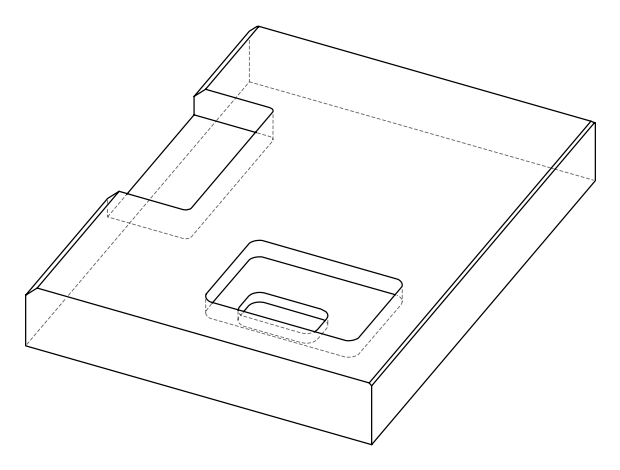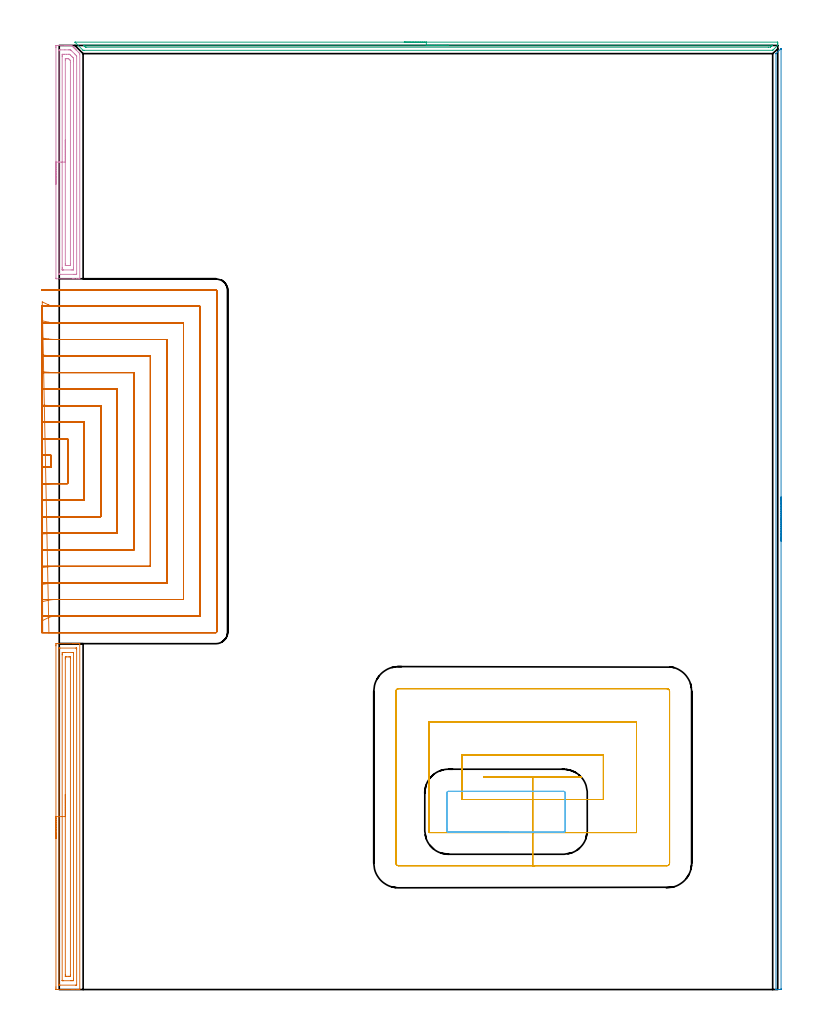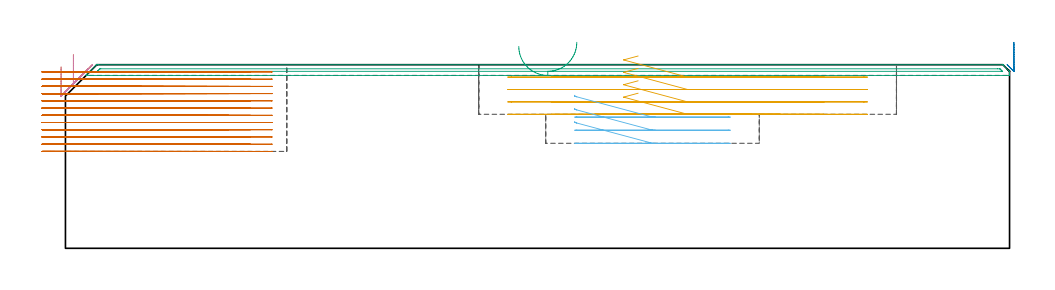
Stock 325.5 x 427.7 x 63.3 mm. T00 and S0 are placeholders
(PLAN: 7 operations, 2 tool changes, 110.5 min)
(1 AREA_MILL | FG_CHAMFER_SURFACE | UGT0205_001 | 5.27 min | 9497 mm3)
(2 AREA_MILL_1 | FG_CHAMFER_SURFACE_1 | UGT0205_001 | 3.56 min | 1128 mm3)
(3 AREA_MILL_2 | FG_CHAMFER_SURFACE_2 | UGT0205_001 | 5.21 min | 2187 mm3)
(4 AREA_MILL_3 | FG_CHAMFER_SURFACE_3 | UGT0205_001 | 3.61 min | 6492 mm3)
(5 MILL_RECTANGULAR_POCKET | POCKET_RECTANGULAR_STRAIGHT | UGT0201_104 | Follow Part, ap 5, ae 75% | 8.41 min | 244947 mm3)
(6 MILL_RECTANGULAR_POCKET_1 | POCKET_RECTANGULAR_STRAIGHT_1 | UGT0201_104 | Follow Part, ap 5, ae 75% | 1.22 min | 27362 mm3)
(7 MILL_SLOT | SLOT_PARTIAL_RECTANGULAR | NXT0201_013 | Follow Part, ap 2.5, ae 75% | 83.23 min | 376066 mm3)
(TOOL UGT0205_001 | Chamfer Mill 20 x 3 x 45 deg. | D20 FL50 Z2)
(TOOL UGT0201_104 | End Mill 20 mm | D20 FL22 Z2)
(TOOL NXT0201_013 | ENDMILL 10mm | D10 FL30 Z4)
(OP 1 AREA_MILL)
G17 G21 G94 G90
T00 M6
G54
G17 G0 G90 X-1.5 Y68.35 S1061 M3
G43 Z73.3 H0
Z62.5
G94 G1 Y68.388 Z61.628 F250.
Y68.502 Z60.764
Y68.691 Z59.912
Y68.953 Z59.08
Y69.287 Z58.274
Y69.69 Z57.5
Y70.158 Z56.764
Y70.69 Z56.072
Y71.279 Z55.429
Y71.922 Z54.84
Y72.614 Z54.308
Y73.35 Z53.84
Y74.124 Z53.437
Y74.93 Z53.103
Y75.762 Z52.841
Y76.614 Z52.652
Y77.478 Z52.538
Y78.35 Z52.5
Y155.715
X-1.499 Y156.08 Z52.501
X-1.494 Y156.603 Z52.503
X-1.492 Y156.692 Z52.506
X-0.976 Y156.696 Z53.021
X-0.362 Y156.7 Z53.636
X6.116 Z60.111
X6.66 Z60.657
X7.003 Z60.999
X7.547 Z61.543
X7.89 Z61.885
X8.575 Z62.575
X8.895 Z62.895
X9.27 Y156.693 Z63.261
X9.297 Y156.69 Z63.288
X9.3 Y156.527 Z63.3
Y0.173
X9.297 Y0.01 Z63.288
X9.27 Y0.008 Z63.262
X8.895 Y0. Z62.895
X8.575 Z62.575
X7.89 Z61.885
X6.66 Z60.657
X6.116 Z60.111
X5.502 Z59.497
X-0.976 Y0.001 Z53.021
X-1.209 Y0.003 Z52.789
X-1.492 Y0.008 Z52.506
X-1.495 Y0.097 Z52.503
X-1.499 Y0.62 Z52.501
X-1.5 Y1.147 Z52.5
Y78.35
X-0.086 Z53.914
X-0.085 Y154.516 Z53.915
X-0.084 Y154.627 Z53.916
X-0.081 Y154.681 Z53.919
X-0.08 Y154.687 Z53.92
X-0.063 Y154.691 Z53.937
X-0.01 Y154.695 Z53.99
X0.394 Y154.7 Z54.394
X7.487 Z61.487
X7.746 Y154.697 Z61.746
X7.855 Y154.693 Z61.855
X7.874 Y154.69 Z61.874
X7.879 Y154.678 Z61.879
X7.882 Y154.626 Z61.882
X7.884 Y154.517 Z61.884
X7.886 Y154.298 Z61.886
X7.885 Y2.184 Z61.885
X7.884 Y2.073 Z61.884
X7.881 Y2.019 Z61.881
X7.88 Y2.013 Z61.88
X7.862 Y2.009 Z61.862
X7.809 Y2.005 Z61.809
X7.406 Y2.001 Z61.406
X0.313 Y2. Z54.313
X0.054 Y2.003 Z54.054
X-0.055 Y2.007 Z53.945
X-0.074 Y2.009 Z53.926
X-0.079 Y2.022 Z53.921
X-0.082 Y2.074 Z53.918
X-0.084 Y2.183 Z53.916
X-0.086 Y2.402 Z53.914
Y78.35
X1.328 Z55.328
X1.329 Y151.613 Z55.329
X1.33 Y151.97 Z55.33
X1.333 Y152.507 Z55.333
X1.335 Y152.676 Z55.335
X1.499 Y152.692 Z55.499
X1.683 Y152.696 Z55.683
X2.378 Y152.7 Z56.378
X2.57 Z56.57
X5.925 Z59.925
X6.116 Y152.699 Z60.116
X6.308 Y152.695 Z60.308
X6.435 Y152.69 Z60.435
X6.466 Y152.685 Z60.466
X6.467 Y152.668 Z60.467
X6.469 Y152.626 Z60.469
X6.471 Y152.507 Z60.471
Y5.087
X6.47 Y4.73 Z60.47
X6.466 Y4.193 Z60.466
X6.464 Y4.024 Z60.464
X6.301 Y4.008 Z60.301
X6.116 Y4.004 Z60.116
X5.421 Y4. Z59.421
X5.23 Z59.23
X1.875 Z55.875
X1.683 Y4.001 Z55.683
X1.492 Y4.005 Z55.492
X1.364 Y4.01 Z55.364
X1.334 Y4.015 Z55.334
X1.333 Y4.032 Z55.333
X1.331 Y4.074 Z55.331
X1.329 Y4.193 Z55.329
X1.328 Y78.35 Z55.328
X2.743 Z56.743
Y149.826
X2.747 Y150.541 Z56.747
X2.75 Y150.647 Z56.75
X2.758 Y150.69 Z56.758
X2.807 Y150.692 Z56.807
X3.023 Y150.696 Z57.023
X3.457 Y150.7 Z57.457
X4.343 Z58.343
X4.782 Y150.699 Z58.782
X4.992 Y150.697 Z58.992
X5.044 Y150.694 Z59.044
X5.052 Y150.69 Z59.052
X5.054 Y150.685 Z59.054
X5.056 Y150.664 Z59.056
X5.057 Y150.597 Z59.057
Y150.
Y6.874
X5.053 Y6.159 Z59.053
X5.05 Y6.053 Z59.05
X5.042 Y6.01 Z59.042
X4.993 Y6.008 Z58.993
X4.777 Y6.004 Z58.777
X4.343 Y6. Z58.343
X3.457 Z57.457
X3.017 Y6.001 Z57.017
X2.808 Y6.003 Z56.808
X2.756 Y6.006 Z56.756
X2.748 Y6.01 Z56.748
X2.746 Y6.015 Z56.746
X2.744 Y6.036 Z56.744
X2.743 Y6.103 Z56.743
Y6.7
Y78.35
Y79.222 Z56.781
Y80.086 Z56.895
Y80.938 Z57.083
Y81.77 Z57.346
Y82.576 Z57.68
Y83.35 Z58.082
Y84.086 Z58.551
Y84.778 Z59.082
Y85.421 Z59.672
Y86.01 Z60.315
Y86.542 Z61.007
Y87.01 Z61.743
Y87.413 Z62.516
Y87.747 Z63.322
Y88.009 Z64.154
Y88.198 Z65.006
Y88.312 Z65.871
Y88.35 Z66.743
G0 Z73.3
M5
M2
(OP 2 AREA_MILL_1)
G17 G21 G94 G90
T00 M6
G54
G17 G0 G90 X327. Y223.15 S1061 M3
G43 Z73.3 H0
Z71.
G94 G1 Y223.112 Z70.128 F250.
Y222.998 Z69.264
Y222.809 Z68.412
Y222.547 Z67.58
Y222.213 Z66.774
Y221.81 Z66.
Y221.342 Z65.264
Y220.81 Z64.572
Y220.221 Z63.929
Y219.578 Z63.34
Y218.886 Z62.809
Y218.15 Z62.34
Y217.376 Z61.937
Y216.57 Z61.603
Y215.738 Z61.341
Y214.886 Z61.152
Y214.022 Z61.038
Y213.15 Z61.
Y0.469
X326.998 Y0.167 Z61.002
X326.993 Y0.026 Z61.004
X326.991 Y0.004 Z61.005
X326.719 Y0. Z61.277
X326.175 Z61.821
X325.85 Z62.145
X324.91 Z63.09
X324.804 Y0.001 Z63.187
X324.792 Z63.2
X324.703 Y0.01 Z63.288
X324.7 Y0.167 Z63.3
Y423.901
X324.704 Y423.995 Z63.289
X324.736 Y424.035 Z63.259
X324.869 Y424.169 Z63.13
X326.87 Y426.172 Z61.126
X326.946 Y426.25 Z61.046
X326.991 Y426.283 Z61.
X326.993 Y426.274 Z60.998
X326.996 Y426.258 Z60.996
X326.999 Y426.205 Z60.999
Y426.133
X327. Y425.975 Z61.
Y213.15
Y212.278 Z61.038
Y211.414 Z61.152
Y210.562 Z61.341
Y209.73 Z61.603
Y208.924 Z61.937
Y208.15 Z62.34
Y207.414 Z62.809
Y206.722 Z63.34
Y206.079 Z63.929
Y205.49 Z64.572
Y204.958 Z65.264
Y204.49 Z66.
Y204.087 Z66.774
Y203.753 Z67.58
Y203.491 Z68.412
Y203.302 Z69.264
Y203.188 Z70.128
Y203.15 Z71.
G0 Z73.3
M5
M2
(OP 3 AREA_MILL_2)
G17 G21 G94 G90
T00 M6
G54
G17 G0 G90 X156.3 Y429.2 S1061 M3
G43 Z73.3 H0
Z69.6
G94 G1 X156.338 Z68.728 F250.
X156.452 Z67.863
X156.641 Z67.012
X156.903 Z66.18
X157.237 Z65.374
X157.64 Z64.6
X158.108 Z63.864
X158.64 Z63.172
X159.229 Z62.529
X159.872 Z61.94
X160.564 Z61.408
X161.3 Z60.94
X162.074 Z60.537
X162.88 Z60.203
X163.712 Z59.941
X164.564 Z59.752
X165.428 Z59.638
X166.3 Z59.6
X325.328
X325.421 Y429.196 Z59.603
X325.49 Y429.192 Z59.606
X325.5 Y428.883 Z59.917
Y428.476 Z60.323
X325.492 Y427.799 Z61.
X325.489 Y427.793 Z61.006
X325.328 Y427.628 Z61.171
X323.325 Y425.624 Z63.174
X323.228 Y425.53 Z63.265
X323.195 Y425.504 Z63.289
X323.094 Y425.5 Z63.3
X11.293
X10.8 Y425.507 Z63.293
X10.773 Y425.527 Z63.273
X7.272 Y429.027 Z59.771
X7.18 Y429.123 Z59.675
X7.116 Y429.191 Z59.606
X7.234 Y429.198 Z59.602
X7.272 Y429.2 Z59.6
X166.3
Y427.786 Z61.014
X322.64
X322.855 Y427.785 Z61.015
X322.963 Y427.783 Z61.017
X323.014 Y427.78 Z61.02
X323.017 Y427.778 Z61.022
X323.014 Y427.772 Z61.028
X322.623 Y427.374 Z61.426
X322.476 Y427.226 Z61.574
X322.201 Y426.952 Z61.848
X322.175 Y426.932 Z61.868
X322.168 Y426.928 Z61.872
X321.3 Y426.914 Z61.886
X12.179
X11.956 Y426.919 Z61.881
X11.85 Y426.921 Z61.879
X11.574 Y427.186 Z61.614
X11.293 Y427.459 Z61.341
X11.093 Y427.663 Z61.137
X11.033 Y427.728 Z61.072
X10.99 Y427.779 Z61.021
X11.3 Y427.786 Z61.014
X166.3
X167.172 Z61.052
X168.036 Z61.166
X168.888 Z61.355
X169.72 Z61.617
X170.526 Z61.951
X171.3 Z62.354
X172.036 Z62.823
X172.728 Z63.354
X173.371 Z63.943
X173.96 Z64.586
X174.492 Z65.278
X174.96 Z66.014
X175.363 Z66.788
X175.697 Z67.594
X175.959 Z68.426
X176.148 Z69.278
X176.262 Z70.143
X176.3 Z71.014
G0 Z73.3
M5
M2
(OP 4 AREA_MILL_3)
G17 G21 G94 G90
T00 M6
G54
G17 G0 G90 X-1.5 Y364.85 S1061 M3
G43 Z73.3 H0
Z62.5
G94 G1 Y364.888 Z61.628 F250.
Y365.002 Z60.764
Y365.191 Z59.912
Y365.453 Z59.08
Y365.787 Z58.274
Y366.19 Z57.5
Y366.658 Z56.764
Y367.19 Z56.072
Y367.779 Z55.429
Y368.422 Z54.84
Y369.114 Z54.308
Y369.85 Z53.84
Y370.624 Z53.437
Y371.43 Z53.103
Y372.262 Z52.841
Y373.114 Z52.652
Y373.978 Z52.538
Y374.85 Z52.5
Y426.722
X-1.499 Y427.088 Z52.501
X-1.494 Y427.609 Z52.504
X-1.491 Y427.692 Z52.506
X-0.976 Y427.7 Z53.02
X2.57 Z56.564
X3.127 Z57.124
X3.457 Z57.453
X4.014 Z58.01
X4.343 Z58.338
X5.179 Z59.178
X5.23 Z59.229
X5.593 Z59.591
X5.618 Y427.683 Z59.617
X5.836 Y427.464 Z59.836
X5.915 Y427.385 Z59.914
X6.117 Y427.185 Z60.113
X6.213 Y427.088 Z60.212
X6.315 Y426.985 Z60.315
X6.412 Y426.89 Z60.408
X6.51 Y426.79 Z60.51
X6.609 Y426.692 Z60.608
X6.708 Y426.594 Z60.704
X6.808 Y426.492 Z60.807
X6.902 Y426.398 Z60.902
X7.003 Y426.299 Z60.999
X7.106 Y426.195 Z61.105
X7.196 Y426.105 Z61.195
X7.299 Y426.003 Z61.295
X7.403 Y425.897 Z61.403
X7.489 Y425.811 Z61.489
X7.594 Y425.708 Z61.59
X7.701 Y425.599 Z61.7
X7.783 Y425.518 Z61.782
X7.89 Y425.412 Z61.886
X8.776 Y424.525 Z62.772
X8.892 Y424.409 Z62.89
X9.22 Y424.081 Z63.218
X9.234 Y424.066 Z63.231
X9.301 Y423.995 Z63.28
X9.3 Y423.516 Z63.3
Y322.166
X9.297 Y322.01 Z63.288
X9.272 Y322.008 Z63.263
X8.911 Y322. Z62.91
X8.549 Z62.548
X7.89 Z61.885
X6.674 Z60.671
X6.117 Z60.111
X-1.256 Y322.001 Z52.742
X-1.492 Y322.01 Z52.506
X-1.499 Y322.246 Z52.499
Y322.271
X-1.5 Y374.85 Z52.5
X-0.086 Z53.914
Y425.298
X-0.084 Y425.524 Z53.916
X-0.082 Y425.634 Z53.918
X-0.079 Y425.681 Z53.921
X0.006 Y425.69 Z54.006
X0.403 Y425.698 Z54.403
X2.57 Y425.7 Z56.57
X4.343 Z58.343
X4.835 Y425.699 Z58.835
X5.032 Y425.694 Z59.032
X5.129 Y425.69 Z59.129
X5.23 Y425.609 Z59.23
X5.546 Y425.302 Z59.546
X7.003 Y423.847 Z61.003
X7.333 Y423.516 Z61.333
X7.668 Y423.174 Z61.668
X7.879 Y422.955 Z61.879
X7.882 Y422.849 Z61.882
X7.886 Y422.627 Z61.886
Y324.402
X7.884 Y324.176 Z61.884
X7.882 Y324.065 Z61.882
X7.879 Y324.019 Z61.879
X7.794 Y324.01 Z61.794
X7.397 Y324.002 Z61.397
X7.003 Y324. Z61.003
X6.512 Z60.512
X0.305 Y324.001 Z54.305
X0.053 Y324.006 Z54.053
X-0.049 Y324.01 Z53.951
X-0.079 Y324.019 Z53.921
X-0.082 Y324.067 Z53.918
X-0.084 Y324.176 Z53.916
X-0.086 Y324.394 Z53.914
Y374.85
X1.328 Z55.328
X1.329 Y422.623 Z55.329
X1.33 Y422.979 Z55.33
X1.334 Y423.516 Z55.334
X1.336 Y423.685 Z55.336
X1.505 Y423.695 Z55.505
X1.683 Y423.698 Z55.683
X2.387 Y423.7 Z56.387
X3.274 Z57.274
X4.161 Z58.161
X4.343 Y423.698 Z58.343
X4.526 Y423.695 Z58.526
X4.648 Y423.69 Z58.648
X4.713 Y423.676 Z58.713
X4.746 Y423.646 Z58.746
X4.883 Y423.516 Z58.883
X5.23 Y423.171 Z59.23
X5.778 Y422.623 Z59.778
X6.117 Y422.281 Z60.117
X6.39 Y422.002 Z60.39
X6.456 Y421.933 Z60.456
X6.465 Y421.848 Z60.465
X6.467 Y421.73 Z60.467
X6.47 Y421.374 Z60.47
X6.471 Y420.837 Z60.471
X6.472 Y420.479 Z60.472
X6.471 Y327.077 Z60.471
X6.47 Y326.721 Z60.47
X6.466 Y326.184 Z60.466
X6.464 Y326.015 Z60.464
X6.295 Y326.005 Z60.295
X6.117 Y326.002 Z60.117
X5.413 Y326. Z59.413
X1.866 Z55.866
X1.683 Y326.001 Z55.683
X1.501 Y326.003 Z55.501
X1.379 Y326.007 Z55.379
X1.339 Y326.01 Z55.339
X1.335 Y326.025 Z55.335
X1.332 Y326.065 Z55.332
X1.33 Y326.184 Z55.33
X1.329 Y326.542 Z55.329
X1.328 Y327.077 Z55.328
Y374.85
X2.743 Z56.743
Y420.837
X2.745 Y421.554 Z56.745
X2.748 Y421.658 Z56.748
X2.749 Y421.682 Z56.749
X2.762 Y421.69 Z56.762
X2.814 Y421.693 Z56.814
X3.028 Y421.697 Z57.028
X3.457 Y421.7 Z57.457
X3.486 Z57.486
X3.915 Y421.697 Z57.915
X4.129 Y421.693 Z58.129
X4.234 Y421.69 Z58.234
X4.343 Y421.596 Z58.343
X4.726 Y421.22 Z58.726
X4.918 Y421.026 Z58.918
X5.013 Y420.926 Z59.013
X5.05 Y420.88 Z59.05
X5.057 Y419.944 Z59.057
Y328.863
X5.055 Y328.146 Z59.055
X5.052 Y328.042 Z59.052
X5.051 Y328.018 Z59.051
X5.038 Y328.01 Z59.038
X4.986 Y328.007 Z58.986
X4.772 Y328.003 Z58.772
X4.343 Y328. Z58.343
X3.457 Z57.457
X3.019 Y328.002 Z57.019
X2.815 Y328.005 Z56.815
X2.765 Y328.009 Z56.765
X2.749 Y328.013 Z56.749
X2.748 Y328.029 Z56.748
X2.745 Y328.096 Z56.745
X2.743 Y328.689 Z56.743
Y328.863
Y374.85
Y375.722 Z56.781
Y376.586 Z56.895
Y377.438 Z57.083
Y378.27 Z57.346
Y379.076 Z57.68
Y379.85 Z58.082
Y380.586 Z58.551
Y381.278 Z59.082
Y381.921 Z59.672
Y382.51 Z60.315
Y383.042 Z61.007
Y383.51 Z61.743
Y383.913 Z62.516
Y384.247 Z63.322
Y384.509 Z64.154
Y384.698 Z65.006
Y384.812 Z65.871
Y384.85 Z66.743
G0 Z73.3
M5
M2
(OP 5 MILL_RECTANGULAR_POCKET)
G17 G21 G94 G90
T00 M6
G54
G17 G0 G90 X197.451 Y96.3 S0 M3
G43 Z73.3 H0
Z66.3
G94 G1 X192.5 Z64.973 F250.
Y96.1 Z64.92
X214.5 Z59.025
X236.5 F500.
Y96.3
X192.5
Y96.1
X214.5
Y86.1
X246.5
Y106.3
X182.5
Y86.1
X214.5
Y71.1
X261.5
Y121.3
X167.5
Y71.1
X214.5
Y56.1
X275.3
G3 X276.5 Y57.3 R1.2
G1 Y135.1
G3 X275.3 Y136.3 R1.2
G1 X153.7
G3 X152.5 Y135.1 R1.2
G1 Y57.3
G3 X153.7 Y56.1 R1.2
G1 X214.5
X215.5
G0 X197.451 Y96.3 Z62.025
G1 X192.5 Z60.698 F250.
Y96.1 Z60.645
X214.5 Z54.75
X236.5 F500.
Y96.3
X192.5
Y96.1
X214.5
Y86.1
X246.5
Y106.3
X182.5
Y86.1
X214.5
Y71.1
X261.5
Y121.3
X167.5
Y71.1
X214.5
Y56.1
X275.3
G3 X276.5 Y57.3 R1.2
G1 Y135.1
G3 X275.3 Y136.3 R1.2
G1 X153.7
G3 X152.5 Y135.1 R1.2
G1 Y57.3
G3 X153.7 Y56.1 R1.2
G1 X214.5
X215.5
G0 X197.451 Y96.3 Z57.75
G1 X192.5 Z56.423 F250.
Y96.1 Z56.37
X214.5 Z50.475
X236.5 F500.
Y96.3
X192.5
Y96.1
X214.5
Y86.1
X246.5
Y106.3
X182.5
Y86.1
X214.5
Y71.1
X261.5
Y121.3
X167.5
Y71.1
X214.5
Y56.1
X275.3
G3 X276.5 Y57.3 R1.2
G1 Y135.1
G3 X275.3 Y136.3 R1.2
G1 X153.7
G3 X152.5 Y135.1 R1.2
G1 Y57.3
G3 X153.7 Y56.1 R1.2
G1 X214.5
X215.5
G0 X197.451 Y96.3 Z53.475
G1 X192.5 Z52.148 F250.
Y96.1 Z52.095
X214.5 Z46.2
X236.5 F500.
Y96.3
X192.5
Y96.1
X214.5
Y86.1
X246.5
Y106.3
X182.5
Y86.1
X214.5
Y71.1
X261.5
Y121.3
X167.5
Y71.1
X214.5
Y56.1
X275.3
G3 X276.5 Y57.3 R1.2
G1 Y135.1
G3 X275.3 Y136.3 R1.2
G1 X153.7
G3 X152.5 Y135.1 R1.2
G1 Y57.3
G3 X153.7 Y56.1 R1.2
G1 X214.5
X215.5
G0 Z73.3
M5
M2
(OP 6 MILL_RECTANGULAR_POCKET_1)
G17 G21 G94 G90
T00 M6
G54
G17 G0 G90 X175.6 Y72.85 S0 M3
G43 Z73.3 H0
Z52.75
G94 G1 Y72. Z52.522 F250.
Y71.916 Z52.5
X175.666 Y71.692 Z52.437
X175.801 Y71.501 Z52.375
X175.992 Y71.366 Z52.312
X176.216 Y71.3 Z52.249
X176.3 Z52.227
X202.4 Z45.233
X228.5 F500.
G3 X229.2 Y72. R0.7
G1 Y89.1
G3 X228.5 Y89.8 R0.7
G1 X176.3
G3 X175.6 Y89.1 R0.7
G1 Y72.
G3 X176.3 Y71.3 R0.7
G1 X202.4
X203.4
G0 X175.6 Y72.85 Z48.233
G1 Y72. Z48.006 F250.
Y71.916 Z47.983
X175.666 Y71.692 Z47.92
X175.801 Y71.501 Z47.858
X175.992 Y71.366 Z47.795
X176.216 Y71.3 Z47.733
X176.3 Z47.71
X202.4 Z40.717
X228.5 F500.
G3 X229.2 Y72. R0.7
G1 Y89.1
G3 X228.5 Y89.8 R0.7
G1 X176.3
G3 X175.6 Y89.1 R0.7
G1 Y72.
G3 X176.3 Y71.3 R0.7
G1 X202.4
X203.4
G0 X175.6 Y72.85 Z43.717
G1 Y72. Z43.489 F250.
Y71.916 Z43.466
X175.666 Y71.692 Z43.404
X175.801 Y71.501 Z43.341
X175.992 Y71.366 Z43.279
X176.216 Y71.3 Z43.216
X176.3 Z43.193
X202.4 Z36.2
X228.5 F500.
G3 X229.2 Y72. R0.7
G1 Y89.1
G3 X228.5 Y89.8 R0.7
G1 X176.3
G3 X175.6 Y89.1 R0.7
G1 Y72.
G3 X176.3 Y71.3 R0.7
G1 X202.4
X203.4
G0 Z73.3
M5
M2
(OP 7 MILL_SLOT)
G17 G21 G94 G90
T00 M6
G54
G17 G0 G90 X-7.997 Y236.494 S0 M3
G43 Z73.3 H0
Z60.808
G94 G1 X-5. Y236.627 F250.
G2 X-3.7 Y236.673 R75. F500.
G1 Y242.025
G2 X-5. Y242.071 R75.
G1 X-7.997 Y242.201 F250.
X-7.996 Y228.971
X-5. Y229.118
G2 X-1.681 Y229.2 R67.5 F500.
G1 X3.8
Y249.5
X-1.748
G2 X-5. Y249.578 R67.5
G1 X-7.997 Y249.723 F250.
X-7.995 Y221.442
X-5. Y221.608
G2 X-1.681 Y221.7 R60. F500.
G1 X11.3
Y257.
X-1.748
G2 X-5. Y257.088 R60.
G1 X-7.996 Y257.251 F250.
X-7.994 Y213.905
X-5. Y214.095
G2 X-1.681 Y214.2 R52.5 F500.
G1 X18.8
Y264.5
X-1.748
G2 X-5. Y264.601 R52.5
G1 X-7.994 Y264.787 F250.
X-7.992 Y206.356
X-5. Y206.577
G2 X-1.681 Y206.7 R45. F500.
G1 X26.3
Y272.
X-1.748
G2 X-5. Y272.118 R45.
G1 X-7.992 Y272.334 F250.
X-7.988 Y198.787
X-5. Y199.053
G2 X-1.681 Y199.2 R37.5 F500.
G1 X33.8
Y279.5
X-1.748
G2 X-5. Y279.641 R37.5
G1 X-7.989 Y279.901 F250.
X-7.982 Y191.184
X-5. Y191.516
G2 X-1.681 Y191.7 R30. F500.
G1 X41.3
Y287.
X-1.748
G2 X-5. Y287.177 R30.
G1 X-7.982 Y287.502 F250.
X-7.967 Y183.511
X-5. Y183.954
G2 X-1.681 Y184.2 R22.5 F500.
G1 X48.8
Y294.5
X-1.748
G2 X-5. Y294.736 R22.5
G1 X-7.969 Y295.17 F250.
X-7.926 Y175.664
X-5. Y176.328
G2 X-1.681 Y176.7 R15. F500.
G1 X56.3
Y302.
X-1.748
G2 X-5. Y302.357 R15.
G1 X-7.929 Y303.007 F250.
X-7.69 Y167.098
X-5. Y168.426
G2 X-1.681 Y169.2 R7.5 F500.
G1 X63.8
Y309.5
X-1.748
G2 X-5. Y310.241 R7.5
G1 X-7.703 Y311.542 F250.
X-4.681 Y161.7 F500.
X-1.681 F250.
X71. F500.
G3 X71.3 Y162. R0.3
G1 Y316.7
G3 X71. Y317. R0.3
G1 X-1.748
X-4.748 F250.
G0 Z73.3
X-8. Y236.678
Z58.317
G1 X-5. Y236.698
G2 X-4.495 Y236.7 R75. F500.
G1 X-3.7
Y242.
X-4.499
G2 X-5. Y242.002 R75.
G1 X-8. Y242.022 F250.
Y229.176
X-5. Y229.198
G2 X-4.495 Y229.2 R67.5 F500.
G1 X3.8
Y249.5
X-4.499
G2 X-5. Y249.502 R67.5
G1 X-8. Y249.524 F250.
Y221.673
X-5. Y221.698
G2 X-4.495 Y221.7 R60. F500.
G1 X11.3
Y257.
X-4.499
G2 X-5. Y257.002 R60.
G1 X-8. Y257.027 F250.
Y214.169
X-5. Y214.198
G2 X-4.495 Y214.2 R52.5 F500.
G1 X18.8
Y264.5
X-4.499
G2 X-5. Y264.502 R52.5
G1 X-8. Y264.531 F250.
Y206.664
X-5. Y206.697
G2 X-4.495 Y206.7 R45. F500.
G1 X26.3
Y272.
X-4.499
G2 X-5. Y272.003 R45.
G1 X-8. Y272.036 F250.
Y199.156
X-5. Y199.197
G2 X-4.495 Y199.2 R37.5 F500.
G1 X33.8
Y279.5
X-4.499
G2 X-5. Y279.503 R37.5
G1 X-8. Y279.543 F250.
Y191.645
X-5. Y191.696
G2 X-4.495 Y191.7 R30. F500.
G1 X41.3
Y287.
X-4.499
G2 X-5. Y287.004 R30.
G1 X-8. Y287.054 F250.
X-7.999 Y184.127
X-5. Y184.194
G2 X-4.495 Y184.2 R22.5 F500.
G1 X48.8
Y294.5
X-4.499
G2 X-5. Y294.506 R22.5
G1 X-7.999 Y294.572 F250.
X-7.998 Y176.591
X-5. Y176.692
G2 X-4.495 Y176.7 R15. F500.
G1 X56.3
Y302.
X-4.499
G2 X-5. Y302.008 R15.
G1 X-7.998 Y302.109 F250.
X-7.993 Y168.981
X-5. Y169.183
G2 X-4.495 Y169.2 R7.5 F500.
G1 X63.8
Y309.5
X-4.499
G2 X-5. Y309.517 R7.5
G1 X-7.993 Y309.717 F250.
X-7.495 Y161.7
X-4.495
X71. F500.
G3 X71.3 Y162. R0.3
G1 Y316.7
G3 X71. Y317. R0.3
G1 X-4.499
X-7.499 F250.
G0 X-8. Y236.7 Z55.825
G1 X-5.
X-3.7 F500.
Y242.
X-5.
X-8. F250.
Y229.2
X-5.
X3.8 F500.
Y249.5
X-5.
X-8. F250.
Y221.7
X-5.
X11.3 F500.
Y257.
X-5.
X-8. F250.
Y214.2
X-5.
X18.8 F500.
Y264.5
X-5.
X-8. F250.
Y206.7
X-5.
X26.3 F500.
Y272.
X-5.
X-8. F250.
Y199.2
X-5.
X33.8 F500.
Y279.5
X-5.
X-8. F250.
Y191.7
X-5.
X41.3 F500.
Y287.
X-5.
X-8. F250.
Y184.2
X-5.
X48.8 F500.
Y294.5
X-5.
X-8. F250.
Y176.7
X-5.
X56.3 F500.
Y302.
X-5.
X-8. F250.
Y169.2
X-5.
X63.8 F500.
Y309.5
X-5.
X-8. F250.
Y161.7
X-5.
X71. F500.
G3 X71.3 Y162. R0.3
G1 Y316.7
G3 X71. Y317. R0.3
G1 X-5.
X-8. F250.
G0 Y236.7 Z53.333
G1 X-5.
X-3.7 F500.
Y242.
X-5.
X-8. F250.
Y229.2
X-5.
X3.8 F500.
Y249.5
X-5.
X-8. F250.
Y221.7
X-5.
X11.3 F500.
Y257.
X-5.
X-8. F250.
Y214.2
X-5.
X18.8 F500.
Y264.5
X-5.
X-8. F250.
Y206.7
X-5.
X26.3 F500.
Y272.
X-5.
X-8. F250.
Y199.2
X-5.
X33.8 F500.
Y279.5
X-5.
X-8. F250.
Y191.7
X-5.
X41.3 F500.
Y287.
X-5.
X-8. F250.
Y184.2
X-5.
X48.8 F500.
Y294.5
X-5.
X-8. F250.
Y176.7
X-5.
X56.3 F500.
Y302.
X-5.
X-8. F250.
Y169.2
X-5.
X63.8 F500.
Y309.5
X-5.
X-8. F250.
Y161.7
X-5.
X71. F500.
G3 X71.3 Y162. R0.3
G1 Y316.7
G3 X71. Y317. R0.3
G1 X-5.
X-8. F250.
G0 Y236.7 Z50.842
G1 X-5.
X-3.7 F500.
Y242.
X-5.
X-8. F250.
Y229.2
X-5.
X3.8 F500.
Y249.5
X-5.
X-8. F250.
Y221.7
X-5.
X11.3 F500.
Y257.
X-5.
X-8. F250.
Y214.2
X-5.
X18.8 F500.
Y264.5
X-5.
X-8. F250.
Y206.7
X-5.
X26.3 F500.
Y272.
X-5.
X-8. F250.
Y199.2
X-5.
X33.8 F500.
Y279.5
X-5.
X-8. F250.
Y191.7
X-5.
X41.3 F500.
Y287.
X-5.
X-8. F250.
Y184.2
X-5.
X48.8 F500.
Y294.5
X-5.
X-8. F250.
Y176.7
X-5.
X56.3 F500.
Y302.
X-5.
X-8. F250.
Y169.2
X-5.
X63.8 F500.
Y309.5
X-5.
X-8. F250.
Y161.7
X-5.
X71. F500.
G3 X71.3 Y162. R0.3
G1 Y316.7
G3 X71. Y317. R0.3
G1 X-5.
X-8. F250.
G0 Y236.7 Z48.35
G1 X-5.
X-3.7 F500.
Y242.
X-5.
X-8. F250.
Y229.2
X-5.
X3.8 F500.
Y249.5
X-5.
X-8. F250.
Y221.7
X-5.
X11.3 F500.
Y257.
X-5.
X-8. F250.
Y214.2
X-5.
X18.8 F500.
Y264.5
X-5.
X-8. F250.
Y206.7
X-5.
X26.3 F500.
Y272.
X-5.
X-8. F250.
Y199.2
X-5.
X33.8 F500.
Y279.5
X-5.
X-8. F250.
Y191.7
X-5.
X41.3 F500.
Y287.
X-5.
X-8. F250.
Y184.2
X-5.
X48.8 F500.
Y294.5
X-5.
X-8. F250.
Y176.7
X-5.
X56.3 F500.
Y302.
X-5.
X-8. F250.
Y169.2
X-5.
X63.8 F500.
Y309.5
X-5.
X-8. F250.
Y161.7
X-5.
X71. F500.
G3 X71.3 Y162. R0.3
G1 Y316.7
G3 X71. Y317. R0.3
G1 X-5.
X-8. F250.
G0 Y236.7 Z45.858
G1 X-5.
X-3.7 F500.
Y242.
X-5.
X-8. F250.
Y229.2
X-5.
X3.8 F500.
Y249.5
X-5.
X-8. F250.
Y221.7
X-5.
X11.3 F500.
Y257.
X-5.
X-8. F250.
Y214.2
X-5.
X18.8 F500.
Y264.5
X-5.
X-8. F250.
Y206.7
X-5.
X26.3 F500.
Y272.
X-5.
X-8. F250.
Y199.2
X-5.
X33.8 F500.
Y279.5
X-5.
X-8. F250.
Y191.7
X-5.
X41.3 F500.
Y287.
X-5.
X-8. F250.
Y184.2
X-5.
X48.8 F500.
Y294.5
X-5.
X-8. F250.
Y176.7
X-5.
X56.3 F500.
Y302.
X-5.
X-8. F250.
Y169.2
X-5.
X63.8 F500.
Y309.5
X-5.
X-8. F250.
Y161.7
X-5.
X71. F500.
G3 X71.3 Y162. R0.3
G1 Y316.7
G3 X71. Y317. R0.3
G1 X-5.
X-8. F250.
G0 Y236.7 Z43.367
G1 X-5.
X-3.7 F500.
Y242.
X-5.
X-8. F250.
Y229.2
X-5.
X3.8 F500.
Y249.5
X-5.
X-8. F250.
Y221.7
X-5.
X11.3 F500.
Y257.
X-5.
X-8. F250.
Y214.2
X-5.
X18.8 F500.
Y264.5
X-5.
X-8. F250.
Y206.7
X-5.
X26.3 F500.
Y272.
X-5.
X-8. F250.
Y199.2
X-5.
X33.8 F500.
Y279.5
X-5.
X-8. F250.
Y191.7
X-5.
X41.3 F500.
Y287.
X-5.
X-8. F250.
Y184.2
X-5.
X48.8 F500.
Y294.5
X-5.
X-8. F250.
Y176.7
X-5.
X56.3 F500.
Y302.
X-5.
X-8. F250.
Y169.2
X-5.
X63.8 F500.
Y309.5
X-5.
X-8. F250.
Y161.7
X-5.
X71. F500.
G3 X71.3 Y162. R0.3
G1 Y316.7
G3 X71. Y317. R0.3
G1 X-5.
X-8. F250.
G0 Y236.7 Z40.875
G1 X-5.
X-3.7 F500.
Y242.
X-5.
X-8. F250.
Y229.2
X-5.
X3.8 F500.
Y249.5
X-5.
X-8. F250.
Y221.7
X-5.
X11.3 F500.
Y257.
X-5.
X-8. F250.
Y214.2
X-5.
X18.8 F500.
Y264.5
X-5.
X-8. F250.
Y206.7
X-5.
X26.3 F500.
Y272.
X-5.
X-8. F250.
Y199.2
X-5.
X33.8 F500.
Y279.5
X-5.
X-8. F250.
Y191.7
X-5.
X41.3 F500.
Y287.
X-5.
X-8. F250.
Y184.2
X-5.
X48.8 F500.
Y294.5
X-5.
X-8. F250.
Y176.7
X-5.
X56.3 F500.
Y302.
X-5.
X-8. F250.
Y169.2
X-5.
X63.8 F500.
Y309.5
X-5.
X-8. F250.
Y161.7
X-5.
X71. F500.
G3 X71.3 Y162. R0.3
G1 Y316.7
G3 X71. Y317. R0.3
G1 X-5.
X-8. F250.
G0 Y236.7 Z38.383
G1 X-5.
X-3.7 F500.
Y242.
X-5.
X-8. F250.
Y229.2
X-5.
X3.8 F500.
Y249.5
X-5.
X-8. F250.
Y221.7
X-5.
X11.3 F500.
Y257.
X-5.
X-8. F250.
Y214.2
X-5.
X18.8 F500.
Y264.5
X-5.
X-8. F250.
Y206.7
X-5.
X26.3 F500.
Y272.
X-5.
X-8. F250.
Y199.2
X-5.
X33.8 F500.
Y279.5
X-5.
X-8. F250.
Y191.7
X-5.
X41.3 F500.
Y287.
X-5.
X-8. F250.
Y184.2
X-5.
X48.8 F500.
Y294.5
X-5.
X-8. F250.
Y176.7
X-5.
X56.3 F500.
Y302.
X-5.
X-8. F250.
Y169.2
X-5.
X63.8 F500.
Y309.5
X-5.
X-8. F250.
Y161.7
X-5.
X71. F500.
G3 X71.3 Y162. R0.3
G1 Y316.7
G3 X71. Y317. R0.3
G1 X-5.
X-8. F250.
G0 Y236.7 Z35.892
G1 X-5.
X-3.7 F500.
Y242.
X-5.
X-8. F250.
Y229.2
X-5.
X3.8 F500.
Y249.5
X-5.
X-8. F250.
Y221.7
X-5.
X11.3 F500.
Y257.
X-5.
X-8. F250.
Y214.2
X-5.
X18.8 F500.
Y264.5
X-5.
X-8. F250.
Y206.7
X-5.
X26.3 F500.
Y272.
X-5.
X-8. F250.
Y199.2
X-5.
X33.8 F500.
Y279.5
X-5.
X-8. F250.
Y191.7
X-5.
X41.3 F500.
Y287.
X-5.
X-8. F250.
Y184.2
X-5.
X48.8 F500.
Y294.5
X-5.
X-8. F250.
Y176.7
X-5.
X56.3 F500.
Y302.
X-5.
X-8. F250.
Y169.2
X-5.
X63.8 F500.
Y309.5
X-5.
X-8. F250.
Y161.7
X-5.
X71. F500.
G3 X71.3 Y162. R0.3
G1 Y316.7
G3 X71. Y317. R0.3
G1 X-5.
X-8. F250.
G0 Y236.7 Z33.4
G1 X-5.
X-3.7 F500.
Y242.
X-5.
X-8. F250.
Y229.2
X-5.
X3.8 F500.
Y249.5
X-5.
X-8. F250.
Y221.7
X-5.
X11.3 F500.
Y257.
X-5.
X-8. F250.
Y214.2
X-5.
X18.8 F500.
Y264.5
X-5.
X-8. F250.
Y206.7
X-5.
X26.3 F500.
Y272.
X-5.
X-8. F250.
Y199.2
X-5.
X33.8 F500.
Y279.5
X-5.
X-8. F250.
Y191.7
X-5.
X41.3 F500.
Y287.
X-5.
X-8. F250.
Y184.2
X-5.
X48.8 F500.
Y294.5
X-5.
X-8. F250.
Y176.7
X-5.
X56.3 F500.
Y302.
X-5.
X-8. F250.
Y169.2
X-5.
X63.8 F500.
Y309.5
X-5.
X-8. F250.
Y161.7
X-5.
X71. F500.
G3 X71.3 Y162. R0.3
G1 Y316.7
G3 X71. Y317. R0.3
G1 X-5.
X-8. F250.
G0 Z73.3
M5
M2
